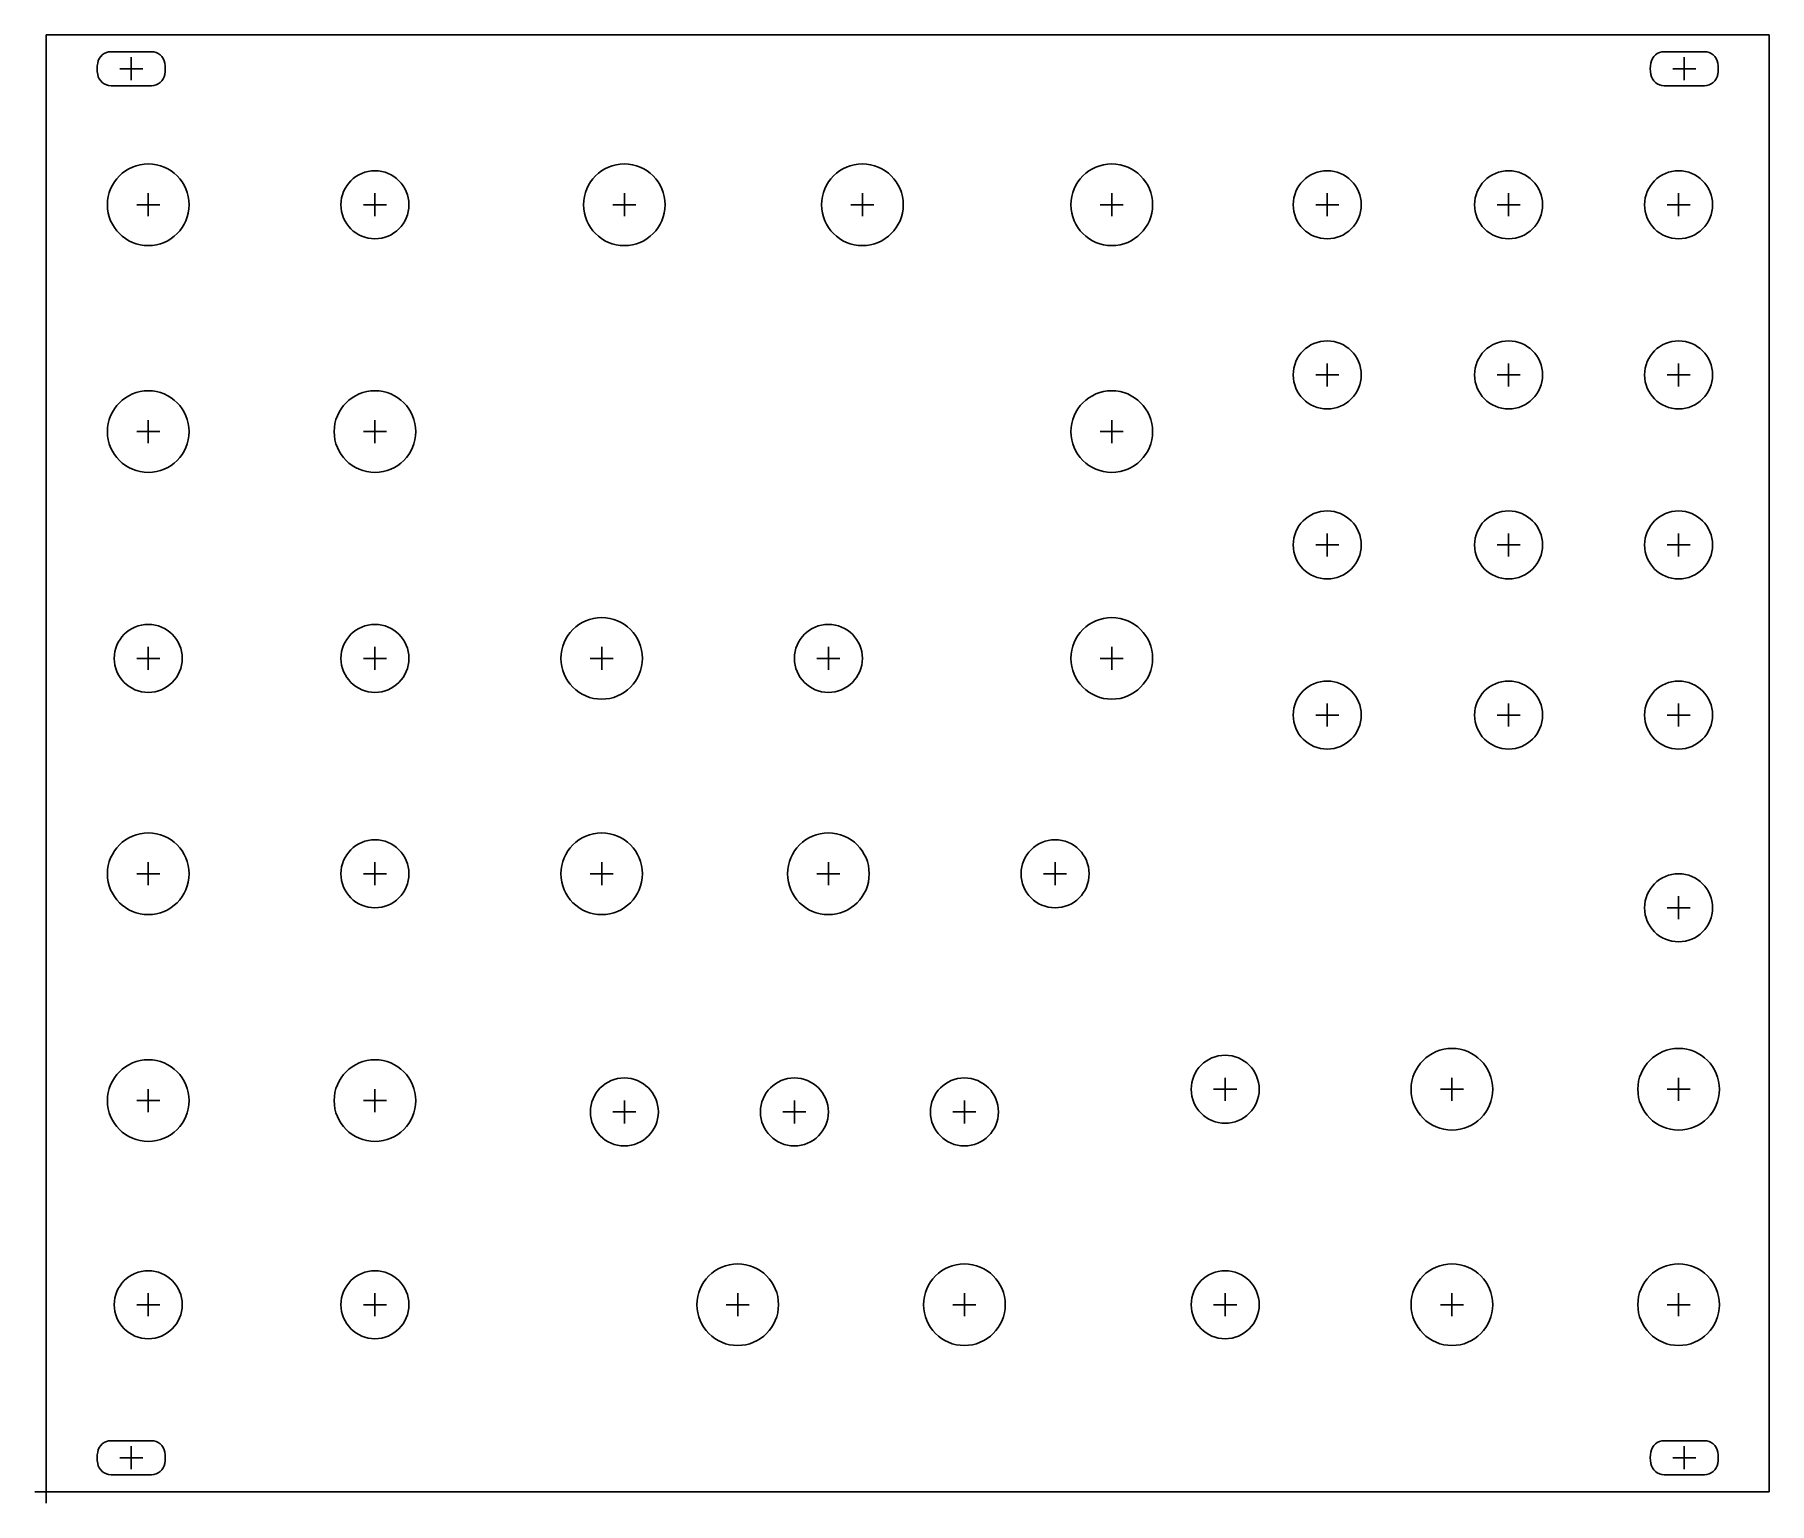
# Model space of a CAD drawing. Header units: millimetres. Extents: x -1 to 152, y -1 to 128.
import ezdxf

# ---------------------------------------------------------------- set-up
doc = ezdxf.new("R2010")
doc.units = ezdxf.units.MM
doc.layers.add('Contour', color=7, linetype='CONTINUOUS')
doc.layers.add('Reference_points', color=1, linetype='CONTINUOUS')

msp = doc.modelspace()

# ---------------------------------------------------------------- linework, layer by layer
at = {"layer": 'Contour', "color": 7, "linetype": 'CONTINUOUS'}
for p, q in [((0, 0), (0, 128.5)), ((0, 128.5), (152, 128.5)), ((152, 128.5), (152, 0)), ((9.275, 127), (5.725, 127)), ((146.275, 127), (142.725, 127)), ((5.725, 124), (9.275, 124)), ((142.725, 124), (146.275, 124)), ((9.275, 4.5), (5.725, 4.5)), ((146.275, 4.5), (142.725, 4.5)), ((152, 0), (0, 0)), ((5.725, 1.5), (9.275, 1.5)), ((142.725, 1.5), (146.275, 1.5))]:
    msp.add_line(p, q, dxfattribs=at)
for centre, radius in [((9, 113.5), 3.6), ((29, 113.5), 3), ((51, 113.5), 3.6), ((72, 113.5), 3.6), ((94, 113.5), 3.6), ((113, 113.5), 3), ((129, 113.5), 3), ((144, 113.5), 3), ((113, 98.5), 3), ((129, 98.5), 3), ((144, 98.5), 3), ((9, 93.5), 3.6), ((29, 93.5), 3.6), ((94, 93.5), 3.6), ((113, 83.5), 3), ((129, 83.5), 3), ((144, 83.5), 3), ((49, 73.5), 3.6), ((94, 73.5), 3.6), ((9, 73.5), 3), ((29, 73.5), 3), ((69, 73.5), 3), ((113, 68.5), 3), ((129, 68.5), 3), ((144, 68.5), 3), ((9, 54.5), 3.6), ((29, 54.5), 3), ((49, 54.5), 3.6), ((69, 54.5), 3.6), ((89, 54.5), 3), ((144, 51.5), 3), ((104, 35.5), 3), ((124, 35.5), 3.6), ((144, 35.5), 3.6), ((9, 34.5), 3.6), ((29, 34.5), 3.6), ((51, 33.5), 3), ((66, 33.5), 3), ((81, 33.5), 3), ((61, 16.5), 3.6), ((81, 16.5), 3.6), ((124, 16.5), 3.6), ((144, 16.5), 3.6), ((9, 16.5), 3), ((29, 16.5), 3), ((104, 16.5), 3)]:
    msp.add_circle(centre, radius, dxfattribs=at)
for centre, radius, start, end in [((7.5, 125.5), 2.99996, 170.4058, 189.5942), ((5.72522, 125.8), 1.2, 90.01031, 170.40593), ((9.27478, 125.8), 1.2, 9.59407, 89.98969), ((7.5, 125.5), 2.99996, 350.4058, 369.5942), ((144.5, 125.5), 2.99996, 170.4058, 189.5942), ((142.72522, 125.8), 1.2, 90.01031, 170.40593), ((146.27478, 125.8), 1.2, 9.59407, 89.98969), ((144.5, 125.5), 2.99996, 350.4058, 369.5942), ((5.72522, 125.2), 1.2, 189.59407, 269.98969), ((9.27478, 125.2), 1.2, 270.01031, 350.40593), ((142.72522, 125.2), 1.2, 189.59407, 269.98969), ((146.27478, 125.2), 1.2, 270.01031, 350.40593), ((7.5, 3), 2.99996, 170.4058, 189.5942), ((5.72522, 3.3), 1.2, 90.01031, 170.40593), ((9.27478, 3.3), 1.2, 9.59407, 89.98969), ((7.5, 3), 2.99996, 350.4058, 369.5942), ((144.5, 3), 2.99996, 170.4058, 189.5942), ((142.72522, 3.3), 1.2, 90.01031, 170.40593), ((146.27478, 3.3), 1.2, 9.59407, 89.98969), ((144.5, 3), 2.99996, 350.4058, 369.5942), ((5.72522, 2.7), 1.2, 189.59407, 269.98969), ((9.27478, 2.7), 1.2, 270.01031, 350.40593), ((142.72522, 2.7), 1.2, 189.59407, 269.98969), ((146.27478, 2.7), 1.2, 270.01031, 350.40593)]:
    msp.add_arc(centre, radius, start, end, dxfattribs=at)
at = {"layer": 'Reference_points', "color": 1, "linetype": 'CONTINUOUS'}
for p, q in [((6.485, 125.5), (8.515, 125.5)), ((7.5, 124.485), (7.5, 126.515)), ((143.485, 125.5), (145.515, 125.5)), ((144.5, 124.485), (144.5, 126.515)), ((7.985, 113.5), (10.015, 113.5)), ((9, 112.485), (9, 114.515)), ((27.985, 113.5), (30.015, 113.5)), ((29, 112.485), (29, 114.515)), ((49.985, 113.5), (52.015, 113.5)), ((51, 112.485), (51, 114.515)), ((70.985, 113.5), (73.015, 113.5)), ((72, 112.485), (72, 114.515)), ((92.985, 113.5), (95.015, 113.5)), ((94, 112.485), (94, 114.515)), ((111.985, 113.5), (114.015, 113.5)), ((113, 112.485), (113, 114.515)), ((127.985, 113.5), (130.015, 113.5)), ((129, 112.485), (129, 114.515)), ((142.985, 113.5), (145.015, 113.5)), ((144, 112.485), (144, 114.515)), ((113, 97.485), (113, 99.515)), ((129, 97.485), (129, 99.515)), ((144, 97.485), (144, 99.515)), ((111.985, 98.5), (114.015, 98.5)), ((127.985, 98.5), (130.015, 98.5)), ((142.985, 98.5), (145.015, 98.5)), ((7.985, 93.5), (10.015, 93.5)), ((9, 92.485), (9, 94.515)), ((27.985, 93.5), (30.015, 93.5)), ((29, 92.485), (29, 94.515)), ((92.985, 93.5), (95.015, 93.5)), ((94, 92.485), (94, 94.515)), ((113, 82.485), (113, 84.515)), ((129, 82.485), (129, 84.515)), ((144, 82.485), (144, 84.515)), ((111.985, 83.5), (114.015, 83.5)), ((127.985, 83.5), (130.015, 83.5)), ((142.985, 83.5), (145.015, 83.5)), ((7.985, 73.5), (10.015, 73.5)), ((9, 72.485), (9, 74.515)), ((27.985, 73.5), (30.015, 73.5)), ((29, 72.485), (29, 74.515)), ((47.985, 73.5), (50.015, 73.5)), ((49, 72.485), (49, 74.515)), ((67.985, 73.5), (70.015, 73.5)), ((69, 72.485), (69, 74.515)), ((92.985, 73.5), (95.015, 73.5)), ((94, 72.485), (94, 74.515)), ((113, 67.485), (113, 69.515)), ((129, 67.485), (129, 69.515)), ((144, 67.485), (144, 69.515)), ((111.985, 68.5), (114.015, 68.5)), ((127.985, 68.5), (130.015, 68.5)), ((142.985, 68.5), (145.015, 68.5)), ((9, 53.485), (9, 55.515)), ((29, 53.485), (29, 55.515)), ((49, 53.485), (49, 55.515)), ((69, 53.485), (69, 55.515)), ((89, 53.485), (89, 55.515)), ((7.985, 54.5), (10.015, 54.5)), ((27.985, 54.5), (30.015, 54.5)), ((47.985, 54.5), (50.015, 54.5)), ((67.985, 54.5), (70.015, 54.5)), ((87.985, 54.5), (90.015, 54.5)), ((144, 50.485), (144, 52.515)), ((142.985, 51.5), (145.015, 51.5)), ((9, 33.485), (9, 35.515)), ((29, 33.485), (29, 35.515)), ((102.985, 35.5), (105.015, 35.5)), ((104, 34.485), (104, 36.515)), ((122.985, 35.5), (125.015, 35.5)), ((124, 34.485), (124, 36.515)), ((142.985, 35.5), (145.015, 35.5)), ((144, 34.485), (144, 36.515)), ((7.985, 34.5), (10.015, 34.5)), ((27.985, 34.5), (30.015, 34.5)), ((51, 32.485), (51, 34.515)), ((66, 32.485), (66, 34.515)), ((81, 32.485), (81, 34.515)), ((49.985, 33.5), (52.015, 33.5)), ((64.985, 33.5), (67.015, 33.5)), ((79.985, 33.5), (82.015, 33.5)), ((9, 15.485), (9, 17.515)), ((29, 15.485), (29, 17.515)), ((61, 15.485), (61, 17.515)), ((81, 15.485), (81, 17.515)), ((104, 15.485), (104, 17.515)), ((124, 15.485), (124, 17.515)), ((144, 15.485), (144, 17.515)), ((7.985, 16.5), (10.015, 16.5)), ((27.985, 16.5), (30.015, 16.5)), ((59.985, 16.5), (62.015, 16.5)), ((79.985, 16.5), (82.015, 16.5)), ((102.985, 16.5), (105.015, 16.5)), ((122.985, 16.5), (125.015, 16.5)), ((142.985, 16.5), (145.015, 16.5)), ((7.5, 1.985), (7.5, 4.015)), ((144.5, 1.985), (144.5, 4.015)), ((6.485, 3), (8.515, 3)), ((143.485, 3), (145.515, 3)), ((-1.015, 0), (1.015, 0)), ((0, -1.015), (0, 1.015))]:
    msp.add_line(p, q, dxfattribs=at)

doc.saveas('drawing.dxf')
